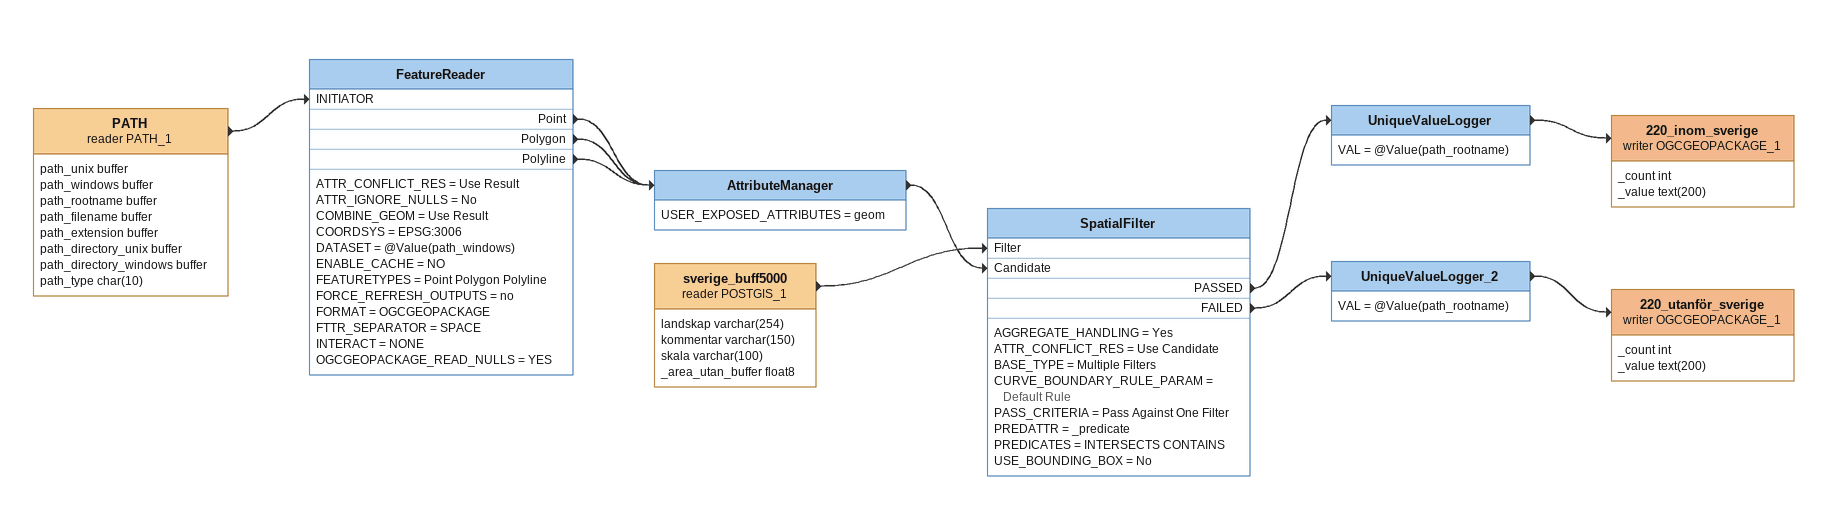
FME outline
PATH (reader PATH_1)
    attributes: path_unix buffer, path_windows buffer, path_rootname buffer, path_filename buffer, path_extension buffer, path_directory_unix buffer, path_directory_windows buffer, path_type char(10)
    -> FeatureReader [INITIATOR]
FeatureReader
    ATTR_CONFLICT_RES = Use Result
    ATTR_IGNORE_NULLS = No
    COMBINE_GEOM = Use Result
    COORDSYS = EPSG:3006
    DATASET = @Value(path_windows)
    ENABLE_CACHE = NO
    FEATURETYPES = Point Polygon Polyline
    FORCE_REFRESH_OUTPUTS = no
    FORMAT = OGCGEOPACKAGE
    FTTR_SEPARATOR = SPACE
    INTERACT = NONE
    OGCGEOPACKAGE_READ_NULLS = YES
    Point -> AttributeManager
    Polygon -> AttributeManager
    Polyline -> AttributeManager
AttributeManager
    USER_EXPOSED_ATTRIBUTES = geom
    -> SpatialFilter [Candidate]
sverige_buff5000 (reader POSTGIS_1)
    attributes: landskap varchar(254), kommentar varchar(150), skala varchar(100), _area_utan_buffer float8
    -> SpatialFilter [Filter]
SpatialFilter
    AGGREGATE_HANDLING = Yes
    ATTR_CONFLICT_RES = Use Candidate
    BASE_TYPE = Multiple Filters
    CURVE_BOUNDARY_RULE_PARAM = Default Rule
    PASS_CRITERIA = Pass Against One Filter
    PREDATTR = _predicate
    PREDICATES = INTERSECTS CONTAINS
    USE_BOUNDING_BOX = No
    PASSED -> UniqueValueLogger
    FAILED -> UniqueValueLogger_2
UniqueValueLogger
    VAL = @Value(path_rootname)
    -> 220_inom_sverige (writer OGCGEOPACKAGE_1)
220_inom_sverige (writer OGCGEOPACKAGE_1)
    attributes: _count int, _value text(200)
UniqueValueLogger_2
    VAL = @Value(path_rootname)
    -> 220_utanför_sverige (writer OGCGEOPACKAGE_1)
220_utanför_sverige (writer OGCGEOPACKAGE_1)
    attributes: _count int, _value text(200)
